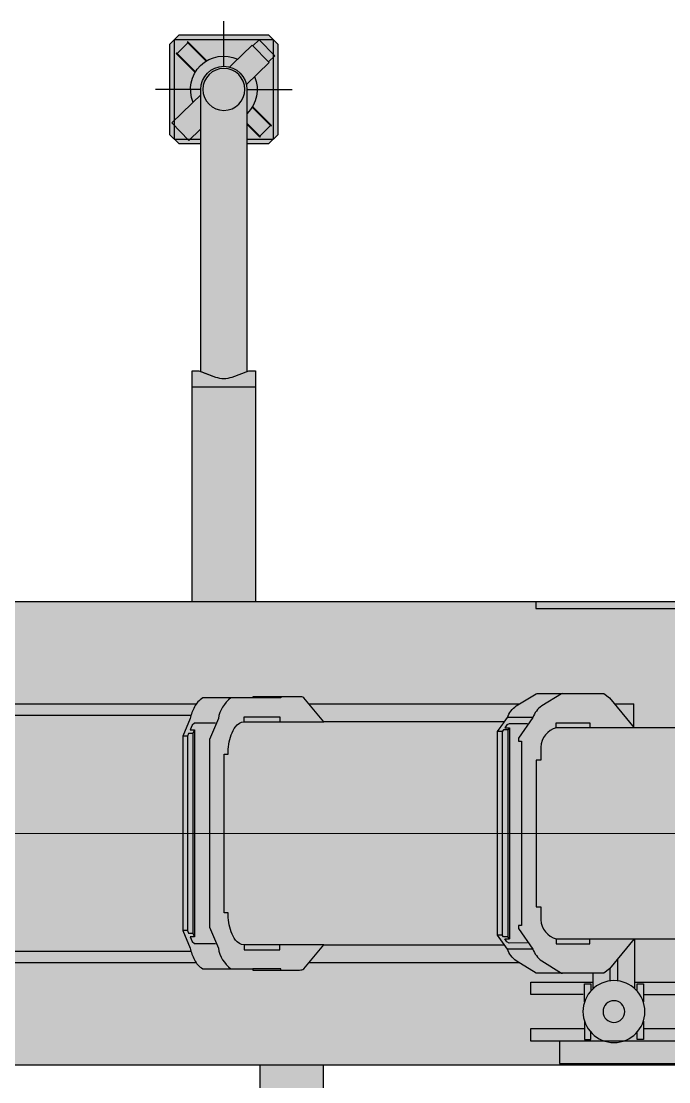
# Model space of a CAD drawing. Header units: millimetres. Extents: x -108948 to -85538, y -3239 to 59095.
# Drawn here: x -97742 to -93564, y 33717 to 40560 of the extents above; entities that cross this region are included whole.
import ezdxf

# ---------------------------------------------------------------- set-up
doc = ezdxf.new("R2010")
doc.units = ezdxf.units.MM
doc.set_wipeout_variables(frame=1)
doc.layers.add('PDF_Geometry', color=250, linetype='Continuous')
doc.layers.add('Техника. Кран Liebherr LTM 1500-8.1. Стрела 84 м', color=250, linetype='Continuous')
doc.layers.add('Техника. Кран Liebherr LTM 1500-8.1. Штрих', color=7, linetype='Continuous', lineweight=15, true_color=0xffdf7f)

# ---------------------------------------------------------------- blocks, each defined once
blk = doc.blocks.new('Liebherr LTM 1500-8.1-20230312.101339')
at = {"color": 0, "linetype": 'ByBlock', "lineweight": -2, "ltscale": 10, "transparency": 16777216}
blk.add_wipeout([(5006.017151839835, 1494.4803919783535), (5006.017151839886, 1489.4803919782626), (4976.0171518398565, 1489.480391978277), (4956.0171518399675, 1469.480391978177), (4956.017151840826, 1314.464897247155), (4760.017151841617, 1314.4648972460636), (4760.017151840708, 1476.9749122380363), (4311.9999999999945, 1476.9749122292924), (4311.9999999999945, 1495.0000000011423), (-11070.62886409805, 1495.0000000011423), (-11072.60886409806, 1497.9793632895962), (-11106.62886409805, 1497.9793632895962), (-11152.752795803894, 1453.1895415439922), (-11152.91114656473, 1234.9999984393453), (-11127.628864468636, 1234.9999984748356), (-11127.62886409818, 971.066000001003), (-11224.736054108049, 971.066000001003), (-11224.736054108049, 1486.3492232574736), (-11229.52896151536, 1490.9494345154471), (-12475.344037824947, 1490.9840791331007), (-12478.0412116413, 1490.2267426924009), (-12703.096294321616, 1350.7307131397538), (-12705.984695486004, 1351.1684162318052), (-12705.98466846063, 1396.1732401310674), (-12978.536648061083, 1396.1732355896293), (-13030, 1354.2506585285082), (-13030, 966.4485912735036), (-13004.279767660191, 841.0000000009804), (-12944.862797692229, 602.2838712326538), (-12944.862797692229, -602.2838712326557), (-13004.279767660191, -841.0000000009823), (-13030, -966.4485912735036), (-13030, -1354.2506585285082), (-12978.536648061083, -1396.173235589633), (-12705.98466846063, -1396.1732401310637), (-12705.984695486004, -1351.1684162318052), (-12703.096294321616, -1350.7307131397556), (-12478.0412116413, -1490.2267426924009), (-12475.344037824947, -1490.9840791331007), (-11229.52896151536, -1490.9494345154435), (-11224.736054108049, -1486.34922325747), (-11224.736054108049, -971.066000001003), (-11127.62886409818, -971.066000001003), (-11127.628864468636, -1234.9999984748356), (-11152.91114656473, -1234.9999984393417), (-11152.752795803894, -1453.1895415439958), (-11106.62886409805, -1497.9793632895962), (-11072.60886409806, -1497.9793632895962), (-11070.62886409805, -1495.0000000011423), (4311.9999999999945, -1495.0000000011423), (4311.9999999999945, -1476.9749122292924), (4760.017151840708, -1476.97491223804), (4760.017151841617, -1314.4648972460654), (4956.017151840826, -1314.4648972471568), (4956.0171518399675, -1469.480391978177), (4976.0171518398565, -1489.480391978279), (5006.017151839886, -1489.4803919782662), (5006.017151839835, -1494.4803919783499), (5110, -1494.4803919789174), (5110, 1494.480391978921)], dxfattribs=at)
at = {"layer": 'Техника. Кран Liebherr LTM 1500-8.1. Штрих', "ltscale": 10, "transparency": 16777216}
h = blk.add_hatch(color=256, dxfattribs=at)
h.dxf.hatch_style = 1
h.paths.add_polyline_path([(5110, 1494.480391978919), (5006.017151839835, 1494.480391978352), (5006.017151839886, 1489.480391978264), (4976.017151839857, 1489.480391978279), (4956.017151839966, 1469.480391978177), (4956.017151840824, 1314.464897247155), (4760.017151841617, 1314.464897246064), (4760.017151840708, 1476.974912238038), (4311.999999999993, 1476.974912229292), (4311.999999999993, 1495.000000001142), (-11070.62886409805, 1495.000000001142), (-11072.60886409806, 1497.979363289596), (-11106.62886409805, 1497.979363289596), (-11152.75279580389, 1453.189541543994), (-11152.91114656473, 1234.999998439343), (-11127.62886446864, 1234.999998474836), (-11127.62886409818, 971.066000001003), (-11224.73605410805, 971.066000001003), (-11224.73605410805, 1486.349223257472), (-11229.52896151536, 1490.949434515445), (-12475.34403782495, 1490.984079133101), (-12478.0412116413, 1490.226742692401), (-12703.09629432162, 1350.730713139754), (-12705.984695486, 1351.168416231805), (-12705.98466846063, 1396.173240131066), (-12978.53664806108, 1396.173235589631), (-13030, 1354.250658528508), (-13030, 966.4485912735036), (-13004.27976766019, 841.0000000009823), (-12944.86279769223, 602.2838712326557), (-12944.86279769223, -602.2838712326557), (-13004.27976766019, -841.0000000009823), (-13030, -966.4485912735036), (-13030, -1354.250658528508), (-12978.53664806108, -1396.173235589631), (-12705.98466846063, -1396.173240131066), (-12705.984695486, -1351.168416231805), (-12703.09629432162, -1350.730713139754), (-12478.0412116413, -1490.226742692401), (-12475.34403782495, -1490.984079133101), (-11229.52896151536, -1490.949434515445), (-11224.73605410805, -1486.349223257472), (-11224.73605410805, -971.066000001003), (-11127.62886409818, -971.066000001003), (-11127.62886446864, -1234.999998474836), (-11152.91114656473, -1234.999998439343), (-11152.75279580389, -1453.189541543994), (-11106.62886409805, -1497.979363289596), (-11072.60886409806, -1497.979363289596), (-11070.62886409805, -1495.000000001142), (4311.999999999993, -1495.000000001142), (4311.999999999993, -1476.974912229292), (4760.017151840708, -1476.974912238038), (4760.017151841617, -1314.464897246064), (4956.017151840824, -1314.464897247155), (4956.017151839966, -1469.480391978177), (4976.017151839857, -1489.480391978279), (5006.017151839886, -1489.480391978264), (5006.017151839835, -1494.480391978352), (5110, -1494.480391978919)])
edge = h.paths.add_edge_path(flags=16)
edge.add_arc((-12626.75627295842, -1192.700079929667), 98.15730825797888, -22.939269541340025, 1.3856877699225265, ccw=False)
edge.add_arc((-12564.3965881778, -1221.911310893866), 29.45851270476807, 285.5315552024314, 342.116710547138, ccw=False)
edge.add_arc((-12427.95100752257, -3727.004670487554), 2480.044823547976, 92.9713596190193, 99.3602965063323)
edge.add_arc((-12823.89576210038, -1263.128166957028), 18.41246310852961, 182.211419473266, 246.2506463144509, ccw=False)
edge.add_line((-12842.29451244579, -1263.838648096986), (-12842.29451244579, 1263.838648096986))
edge.add_arc((-12823.89576210038, 1263.128166957028), 18.41246310852953, 113.7493536855491, 177.788580526734, ccw=False)
edge.add_arc((-12427.95100752257, 3727.004670487554), 2480.044823547976, 260.6397034936676, 267.0286403809807)
edge.add_arc((-12564.3965881778, 1221.911310893866), 29.45851270476824, 17.883289452862016, 74.46844479756862, ccw=False)
edge.add_arc((-12626.75627295842, 1192.700079929667), 98.15730825797885, -1.3856877699225265, 22.939269541340025, ccw=False)
edge.add_line((-12528.62766966263, 1190.326395100281), (-12528.62766966263, -1190.326395100281))
at = {"color": 0, "linetype": 'ByBlock', "lineweight": -2, "ltscale": 10, "transparency": 16777216}
for p, q in [((-8127.528213691752, 674.5005260713951), (-8127.528213692567, 834.9999999969368)), ((-2623.14806220551, 834.9999999969368), (-8127.528213692567, 834.9999999969368)), ((-10085.49999600358, 674.5005260713879), (-7677.574294715494, 674.5005260713879)), ((-7677.574294715509, 674.5005260713879), (-7589.023816491273, 674.5005260713951)), ((-7677.574294715509, 674.5005260713879), (-7677.574294715509, -555.4994739286194)), ((-7589.023816488014, -555.4994739286194), (-7589.023816491273, 674.5005260713951)), ((-7677.574294715509, -555.4994739286194), (-10051.4999959972, -555.4994739286194)), ((-7589.023816488014, -555.4994739286194), (-7677.574294715494, -555.4994739286194)), ((-7865.200000000026, -835.0000000030632), (-2623.148062196982, -835.0000000030632))]:
    blk.add_line(p, q, dxfattribs=at)
for points in [[(-11070.62886409805, -1495.000000001142), (4311.999999999993, -1495.000000001142), (4311.999999999993, -1476.974912229292), (4760.017151840708, -1476.974912238038), (4760.017151841617, -1314.464897246064), (4956.017151840824, -1314.464897247155), (4956.017151839966, -1469.480391978177), (4976.017151839857, -1489.480391978279), (5006.017151839886, -1489.480391978264), (5006.017151839835, -1494.480391978352), (5110, -1494.480391978919), (5110, 1494.480391978919), (5006.017151839835, 1494.480391978352), (5006.017151839886, 1489.480391978264), (4976.017151839857, 1489.480391978279), (4956.017151839966, 1469.480391978177), (4956.017151840824, 1314.464897247155), (4760.017151841617, 1314.464897246064), (4760.017151840708, 1476.974912238038), (4311.999999999993, 1476.974912229292), (4311.999999999993, 1495.000000001142), (-11070.62886409805, 1495.000000001142)], [(-7496.500000000007, 1495.000000001142), (-7496.500000000007, 1450.000000001244), (-10114.5, 1450.000000001244)], [(-8134.800000000017, -1002.253731010547), (-8134.800000000017, -555.4994739286194)], [(-8025.200000000004, -951.5939517040752), (-8025.200000000004, -555.4994739286194)], [(-7974.800000000017, -951.5939517040752), (-7974.800000000017, -555.4994739286194)], [(-7865.200000000026, -1002.253731010547), (-7865.200000000026, -555.4994739286194)], [(-8134.800000000017, -959.9999999988722), (-8400.00000000003, -959.9999999988722)], [(-8150.000000000029, -1017.712434445748), (-8150.000000000029, -969.9999999989741), (-8190.000000000029, -969.9999999989741), (-8190.000000000029, -1087.550020014991)], [(-7800.94002672987, -1039.999999999076), (-7463.952045420199, -1039.999999999076), (-7463.952045420199, -959.9999999988722), (-7865.200000000026, -959.9999999988722)], [(-7810.000000000029, -1087.550020014991), (-7810.000000000029, -969.9999999989741), (-7850.000000000029, -969.9999999989741), (-7850.000000000029, -1017.712434445748)], [(-8190.000000000029, -1039.999999999076), (-8400.00000000003, -1039.999999999076)], [(-7648.952045420257, -1339.999999999076), (-7648.952045420257, -1484.999999998887), (-10182.89999999999, -1484.999999998887), (-10186.5, -1481.399999998866), (-10186.5, -1124.999999998887), (-11031.5, -1124.999999998887), (-11031.5, -1464.347568177422)], [(-8190.000000000029, -1212.449979982957), (-8190.000000000029, -1329.999999998974), (-8150.000000000029, -1329.999999998974), (-8150.000000000029, -1282.2875655522)], [(-7810.000000000036, -1212.449979982972), (-7810.000000000029, -1329.999999998974), (-7850.000000000029, -1329.999999998974), (-7850.000000000029, -1282.2875655522)], [(-8400.00000000003, -1339.999999999076), (-7463.952045420199, -1339.999999999076), (-7463.952045420199, -1259.999999998872), (-7810.000000000029, -1259.999999998872)], [(-8190.000000000029, -1259.999999998872), (-8400.00000000003, -1259.999999998872)]]:
    blk.add_lwpolyline(points, dxfattribs=at)
for radius in [199.9999999999909, 70.00000000000009]:
    blk.add_circle((-8000.000000000029, -1149.999999998974), radius, dxfattribs=at)
blk = doc.blocks.new('Liebherr LTM 1500-8.1-20230312.115205')
at = {"color": 0, "linetype": 'ByBlock', "lineweight": -2, "ltscale": 10, "transparency": 16777216}
blk.add_wipeout([(171.25531145468653, -250), (171.25531145468653, -250), (168.6573080533965, -250.1127054030253), (166.07882525346815, -250.44997477824472), (163.53923698444748, -251.00927398693193), (161.0576249342945, -251.78640062624072), (161.05762493429393, -251.78640062624072), (53.70781567549409, -290.58753650281096), (53.70781567549409, -290.58753650281096), (27.262827326944148, -297.6260459686255), (-2.823981049004942e-10, -299.995913133911), (-27.262827327500986, -297.62604596852816), (-53.707815676025575, -290.5875365026204), (-53.70781567602569, -290.5875365026204), (-161.05762493429756, -251.78640062624072), (-161.05762493429756, -251.78640062624072), (-163.5392369845149, -251.00927398697195), (-166.07882525358934, -250.44997477829702), (-168.65730805356634, -250.11270540306577), (-171.2553114549038, -250), (-171.2553114549047, -250), (-205, -250), (-205, -2116), (204.9999999999999, -2116), (204.9999999999999, -250)], dxfattribs=at)
at = {"layer": 'Техника. Кран Liebherr LTM 1500-8.1. Штрих', "ltscale": 10, "transparency": 16777216}
h = blk.add_hatch(color=256, dxfattribs=at)
h.dxf.hatch_style = 1
edge = h.paths.add_edge_path()
edge.add_line((205, -250), (171.2553114546899, -250))
edge.add_arc((171.2553114547045, -279.999999997568), 29.99999999756801, 90.00000000002778, 109.8721758204083)
edge.add_line((161.0576249342994, -251.7864006262407), (53.70781567550148, -290.5875365028114))
edge.add_arc((0, -141.9959131318737), 158.0000000020387, 250.1278241808067, 289.87217581899114, ccw=False)
edge.add_line((-53.70781567602535, -290.5875365026204), (-161.0576249342994, -251.7864006262407))
edge.add_arc((-171.2553114555194, -280.0000000022865), 30.00000000228469, 70.12782418119127, 89.99999999883272)
edge.add_line((-171.2553114549082, -250), (-205, -250))
edge.add_line((-205, -250), (-205, -2116))
edge.add_line((-205, -2116), (205, -2116))
edge.add_line((205, -2116), (205, -250))
at = {"color": 0, "linetype": 'ByBlock', "lineweight": -2, "ltscale": 10, "transparency": 16777216}
blk.add_lwpolyline([(205, -250), (171.2553114546899, -250, 0.08692668361371361), (161.0576249342994, -251.7864006262407), (53.70781567550148, -290.5875365028114, -0.1751770484950373), (-53.70781567602535, -290.5875365026204), (-161.0576249342994, -251.7864006262407, 0.08692668360166583), (-171.2553114549082, -250), (-205, -250), (-205, -2116), (205, -2116)], format="xyb", close=True, dxfattribs=at)
blk.add_lwpolyline([(-205, -356), (205, -356)], dxfattribs=at)
blk = doc.blocks.new('Liebherr LTM 1500-8.1-20230312.114413')
at = {"color": 0, "linetype": 'ByBlock', "lineweight": -2, "ltscale": 10, "transparency": 16777216}
blk.add_wipeout([(-290.00000000000006, -350.0000000000002), (-350.00000000000006, -290), (-350, 289.9999999999999), (-290, 350), (290.0000000000073, 350), (350.0000000000073, 289.9999999999999), (350.0000000000072, -290), (290.0000000000072, -350.0000000000002)], dxfattribs=at)
at = {"layer": 'Техника. Кран Liebherr LTM 1500-8.1. Штрих', "ltscale": 10, "true_color": 0xadadad, "transparency": 16777216}
h = blk.add_hatch(color=253, dxfattribs=at)
h.dxf.hatch_style = 1
h.paths.add_polyline_path([(290.0000000000072, -350.0000000000001), (-290.0000000000001, -349.9999999999999), (-350.0000000000001, -289.9999999999999), (-349.9999999999999, 290.0000000000001), (-289.9999999999999, 350.0000000000001), (290.0000000000073, 349.9999999999999), (350.0000000000073, 289.9999999999999), (350.0000000000072, -290.0000000000001)])
at = {"color": 0, "linetype": 'ByBlock', "lineweight": -2, "ltscale": 10, "transparency": 16777216}
for p, q in [((0, 0), (5.388445916248354e-14, 440)), ((-5.388445916248354e-14, -440), (0, 0))]:
    blk.add_line(p, q, dxfattribs=at)
for points in [[(290.0000000000072, -350.0000000000001), (-290.0000000000001, -349.9999999999999), (-350.0000000000001, -289.9999999999999), (-349.9999999999999, 290.0000000000001), (-289.9999999999999, 350.0000000000001), (290.0000000000073, 349.9999999999999), (350.0000000000073, 289.9999999999999), (350.0000000000072, -290.0000000000001)], [(320.0000000000072, -320.0000000000001), (-320.0000000000001, -319.9999999999999), (-319.9999999999999, 320.0000000000001), (320.0000000000073, 319.9999999999999)]]:
    blk.add_lwpolyline(points, close=True, dxfattribs=at)
for points in [[(335.313589379497, -216.7302386917436), (-183.3118364199617, 286.0394539415865), (-187.4881348155832, 281.7314481959802), (-226.9891071401798, 320.0247693024212), (-327.9159163584991, 215.915311609846), (-288.4166573006805, 177.6236513909971), (-292.5929863971251, 173.3157607831963), (226.0343608328257, -329.4557912889431), (335.3135920470959, -216.7302412777936)], [(-187.4881348155832, 281.7314481959802), (-288.4166573006805, 177.6236513909971)], [(109.4150633103127, 185.0765893375501), (232.3422368815882, 308.0047225761627), (235.8777844476354, 304.4692023304705), (232.3024590504429, 300.893876933278), (300.8920818328698, 232.3047841674888), (304.4674072293347, 235.8801095639319), (308.002954795411, 232.3445893182324), (185.0757599462158, 109.4164662211733)], [(113.8139760122213, 182.4044376222482), (232.3024590504429, 300.893876933278)], [(182.4035782624123, 113.815353257225), (300.8920818328698, 232.3047841674888)], [(0, 0), (-440, 5.388445916248354e-14)], [(0, 0), (440, -5.388445916248354e-14)], [(-109.4150633103127, -185.0765893375501), (-232.3422368815882, -308.0047225761627), (-235.8777844476354, -304.4692023304705), (-232.3024590504429, -300.893876933278), (-300.8920818328698, -232.3047841674888), (-304.4674072293347, -235.8801095639319), (-308.002954795411, -232.3445893182324), (-185.0757599462158, -109.4164662211733)], [(-182.4035782624123, -113.815353257225), (-300.8920818328698, -232.3047841674888)], [(-113.8139760122213, -182.4044376222482), (-232.3024590504429, -300.893876933278)]]:
    blk.add_lwpolyline(points, dxfattribs=at)
for start, end in [(337.0987234178443, 114.680007674129), (157.5097751436037, 294.2689563186964)]:
    blk.add_arc((0, 0), 215, start, end, dxfattribs=at)
blk = doc.blocks.new('Liebherr LTM 1500-8.1-20230312.115')
at = {"color": 0, "linetype": 'ByBlock', "lineweight": -2, "ltscale": 10, "transparency": 16777216}
blk.add_wipeout([(-149, 1.8189894035458565e-12), (-149, -2150), (149, -2150), (149, 1.8189894035458565e-12), (149, 1.8189894035458565e-12), (149, 1.8189894035458565e-12), (137.62414307438007, 57.10162207015401), (105.23362089875786, 105.48405108136876), (56.77433878878378, 137.7594804545106), (-0.35416151055710543, 148.99957909210661), (-57.428582740466595, 137.48802814944202), (-105.73388530330692, 104.98259617035319), (-137.8940395252033, 56.446734745438334)], dxfattribs=at)
at = {"layer": 'Техника. Кран Liebherr LTM 1500-8.1. Штрих', "ltscale": 10, "true_color": 0xadadad, "transparency": 16777216}
h = blk.add_hatch(color=253, dxfattribs=at)
h.dxf.hatch_style = 1
edge = h.paths.add_edge_path()
edge.add_line((-149, 0), (-149, -2150))
edge.add_line((-149, -2150), (149, -2150))
edge.add_line((149, -2150), (149, 0))
edge.add_arc((0, -2.481348460037225e-14), 149, 9.54166404439055e-15, 180)
at = {"color": 0, "linetype": 'ByBlock', "lineweight": -2, "ltscale": 10, "transparency": 16777216}
blk.add_lwpolyline([(-149, 0), (-149, 0), (-149, -2150), (149, -2150), (149, 0), (149, 0, 0.9999999999999999)], format="xyb", close=True, dxfattribs=at)
blk.add_circle((0, 0), 135.4545454545454, dxfattribs=at)
blk = doc.blocks.new('Liebherr LTM 1500-8.1-20230312.202802')
at = {"color": 0, "linetype": 'ByBlock', "lineweight": -2, "ltscale": 10, "transparency": 16777216}
blk.add_wipeout([(-29.30221068547695, 472.999999999447), (-29.30221068547695, 557.1053118747732), (-29.30221068547695, 557.1053118747732), (-38.262159146039664, 598.3844603662515), (-59.359701245258066, 634.9787562874626), (-90.59334459907785, 663.4165533091), (-129.00000000000006, 680.999999999447), (-632.6435742971953, 680.9999999996212), (-473.0000000000001, 873.4999999996217), (-435.0000000000001, 902.9999999996212), (-5.49775310404948, 902.9999999995339), (1.0806102522182073, 901.033714017874), (129.49522047807105, 822.5131414306593), (129.49522047807105, 822.5131414306593), (147.8769985128718, 806.9845115994472), (163.74339852570407, 788.8934790477033), (176.74112844554068, 768.6428710300047), (186.5807719638105, 746.6836013793795), (250.13803293425, 656.7149522815303), (250.13803293425, -656.7149522815307), (186.5807719638105, -746.6836013793802), (186.5807719638105, -746.6836013793802), (176.74112844554068, -768.6428710300049), (163.74339852570407, -788.8934790477034), (147.8769985128718, -806.984511599448), (129.49522047807105, -822.5131414306597), (1.0806102522182073, -901.0337140178747), (-5.49775310404948, -902.9999999995343), (-435.0000000000001, -902.9999999996218), (-473.0000000000001, -873.499999999622), (-632.6435742971953, -680.9999999996217), (-129.00000000000006, -680.9999999994473), (-129.00000000000006, -680.9999999994473), (-90.59334459907785, -663.4165533091004), (-59.359701245258066, -634.978756287463), (-38.262159146039664, -598.3844603662517), (-29.30221068547695, -557.1053118747732), (-29.30221068547695, -557.1053118747734), (-29.30221068547695, -472.999999999447), (-1.7053025658242404e-13, -472.999999999447), (-1.7053025658242404e-13, 472.999999999447)], dxfattribs=at)
at = {"layer": 'Техника. Кран Liebherr LTM 1500-8.1. Штрих', "ltscale": 10, "transparency": 16777216}
h = blk.add_hatch(color=256, dxfattribs=at)
h.dxf.hatch_style = 1
edge = h.paths.add_edge_path()
edge.add_line((0, 472.999999999447), (-29.30221068547689, 472.999999999447))
edge.add_line((-29.30221068547689, 472.999999999447), (-29.30221068547689, 557.1053118747732))
edge.add_arc((-166.2033868093789, 549.0018720949797), 137.1407953906217, 3.387493113671672, 74.25962448677687)
edge.add_line((-129, 680.999999999447), (-632.6435742971953, 680.9999999996217))
edge.add_line((-632.6435742971953, 680.9999999996217), (-473, 873.4999999996217))
edge.add_line((-473, 873.4999999996217), (-435, 902.9999999996217))
edge.add_line((-435, 902.9999999996217), (-5.49775310404948, 902.9999999995343))
edge.add_line((-5.49775310404948, 902.9999999995343), (1.080610252218321, 901.0337140178744))
edge.add_line((1.080610252218321, 901.0337140178744), (129.4952204780711, 822.5131414306597))
edge.add_arc((34.91099346208392, 691.9066202678997), 161.2583001598686, 19.857666895878992, 54.088236300900974, ccw=False)
edge.add_line((186.5807719638105, 746.68360137938), (250.1380329342501, 656.7149522815307))
edge.add_line((250.1380329342501, 656.7149522815307), (250.1380329342501, -656.7149522815307))
edge.add_line((250.1380329342501, -656.7149522815307), (186.5807719638105, -746.68360137938))
edge.add_arc((34.91099346208392, -691.9066202678997), 161.2583001598686, 305.91176369909897, 340.142333104121, ccw=False)
edge.add_line((129.4952204780711, -822.5131414306597), (1.080610252218321, -901.0337140178744))
edge.add_line((1.080610252218321, -901.0337140178744), (-5.49775310404948, -902.9999999995343))
edge.add_line((-5.49775310404948, -902.9999999995343), (-435, -902.9999999996217))
edge.add_line((-435, -902.9999999996217), (-473, -873.4999999996217))
edge.add_line((-473, -873.4999999996217), (-632.6435742971953, -680.9999999996217))
edge.add_line((-632.6435742971953, -680.9999999996217), (-129, -680.999999999447))
edge.add_arc((-166.2033868093789, -549.0018720949797), 137.1407953906217, 285.7403755132231, 356.6125068863283)
edge.add_line((-29.30221068547689, -557.1053118747732), (-29.30221068547689, -472.999999999447))
edge.add_line((-29.30221068547689, -472.999999999447), (0, -472.999999999447))
edge.add_line((0, -472.999999999447), (0, 472.999999999447))
at = {"layer": 'PDF_Geometry', "color": 0, "linetype": 'ByBlock', "lineweight": -2, "ltscale": 10, "transparency": 16777216}
blk.add_lwpolyline([(0, 472.999999999447), (-29.30221068547689, 472.999999999447), (-29.30221068547689, 557.1053118747732, 0.3194875324689401), (-129, 680.999999999447), (-632.6435742971953, 680.9999999996217), (-473, 873.4999999996217), (-435, 902.9999999996217), (-5.49775310404948, 902.9999999995343), (1.080610252218321, 901.0337140178744), (129.4952204780711, 822.5131414306597, -0.1504796758863375), (186.5807719638105, 746.68360137938), (250.1380329342501, 656.7149522815307), (250.1380329342501, -656.7149522815307), (186.5807719638105, -746.68360137938, -0.1504796758863375), (129.4952204780711, -822.5131414306597), (1.080610252218321, -901.0337140178744), (-5.49775310404948, -902.9999999995343), (-435, -902.9999999996217), (-473, -873.4999999996217), (-632.6435742971953, -680.9999999996217), (-129, -680.999999999447, 0.3194875324689401), (-29.30221068547689, -557.1053118747732), (-29.30221068547689, -472.999999999447), (0, -472.999999999447)], format="xyb", close=True, dxfattribs=at)
blk.add_lwpolyline([(-169.9083690154075, -902.9999999996217), (-163.3300056591397, -901.0337140178744), (-34.9153954332578, -822.5131414306743, 0.150479675886336), (22.17015605242341, -746.6836013793727), (114.3443791889295, -614.7830671261108), (114.3443791889295, -594.9999999995343), (94.89999999996508, -594.9999999995343), (94.89999999996508, 594.9999999995343), (114.3443791889295, 594.9999999995343), (114.3443791889295, 614.7830671261108), (22.17015605242341, 746.6836013793727, 0.150479675886336), (-34.9153954332578, 822.5131414306743), (-163.3300056591397, 901.0337140178744), (-169.9083690154075, 902.9999999996217)], format="xyb", dxfattribs=at)
for points in [[(-129, 680.999999999447), (-129, 712.9999999996217), (-346.0525887994154, 712.9999999996217), (-346.0525887994154, 680.9999999996289)], [(22.17015605245251, 746.68360137938), (186.5807719638105, 746.68360137938)], [(56.70489534040098, 707.3032505733427), (174.0920501392393, 707.4741517258008), (189.5468633598648, 699.4496317182638), (202.2294606296637, 681.4945308606257), (173.6506223047618, 681.4945308606257), (183.6506223047618, 667.3090495778815), (212.2294606296637, 667.3090495778815), (219.6725098465104, 656.7149522815307), (250.1380329342501, 656.7149522815307)], [(173.6506223047618, -681.4945308606257), (173.6506223047618, 681.4945308606257)], [(183.6506223047618, -667.3090495778815), (183.6506223047618, 667.3090495778815)], [(219.6725098465104, -656.7149522815307), (219.6725098465104, 656.7149522815307)], [(-129, -680.999999999447), (-129, -712.9999999996217), (-346.0525887994154, -712.9999999996217), (-346.0525887994154, -680.9999999996289)], [(56.70489534040098, -707.3032505733427), (174.0920501392393, -707.4741517258008), (189.5468633598648, -699.4496317182638), (202.2294606296637, -681.4945308606257), (173.6506223047618, -681.4945308606257), (183.6506223047618, -667.3090495778815), (212.2294606296637, -667.3090495778815), (219.6725098465104, -656.7149522815307), (250.1380329342501, -656.7149522815307)], [(22.17015605245251, -746.68360137938), (186.5807719638105, -746.68360137938)]]:
    blk.add_lwpolyline(points, dxfattribs=at)
blk = doc.blocks.new('Liebherr LTM 1500-8.1-20250213.211716')
at = {"color": 0, "linetype": 'ByBlock', "lineweight": -2, "ltscale": 10, "transparency": 16777216}
blk.add_wipeout([(5.684341886080802e-14, -511.99999999997794), (-25.31641363209917, -511.99999999997794), (-25.31641363209917, -511.99999999997794), (-26.372486651643214, -543.4585143021543), (-30.14195747769537, -574.7082263330578), (-36.596648386401455, -605.5155367900888), (-45.68830897170113, -635.6501534314957), (-45.68830897170113, -635.6501534314957), (-45.68830897170113, -635.6501534314957), (-51.239837405077935, -649.6385672046019), (-57.87227626991978, -663.1480432321291), (-65.54469541201212, -676.0952117388827), (-74.20974674340675, -688.400173065864), (-74.20974674340675, -688.400173065864), (-74.20974674340675, -688.400173065864), (-84.9883859951837, -700.7310259745959), (-98.20987217347005, -710.3964954828043), (-113.22987440796948, -716.9255482818226), (-129.31641363209923, -719.9999999999784), (-129.31641363209923, -719.9999999999784), (-643.7656069364166, -719.9999999999998), (-513.7813449577371, -875.0360705392667), (-513.7813449577371, -875.0360705392667), (-507.48372151942476, -878.0009922464835), (-500.86955184685576, -880.1697663802216), (-494.0390436859916, -881.5095350039296), (-487.0956824114836, -882), (-487.09568241148384, -882), (-184.38466520525986, -882), (-184.38466520525986, -873.9999999999999), (137.9176954451542, -873.9999999999999), (137.9176954451542, -873.9999999999999), (154.35634187470475, -862.5128430897579), (168.94510806176854, -848.7523281482489), (181.37239369692432, -833.0123649316924), (191.37276536383456, -815.6291420763082), (191.3727653638345, -815.6291420763082), (191.37276536383442, -815.6291420763087), (200.0984365311877, -797.5558488843426), (207.65713097116802, -778.9642539423655), (214.01825084792782, -759.9296166188693), (219.15604614559572, -740.5289897320183), (219.15604614559575, -740.5289897320181), (267.2727739551048, -626.9049291269478), (267.2727739551048, 626.9049291261988), (219.15604614559575, 740.5289897312689), (219.15604614559575, 740.5289897312689), (214.0182508479279, 759.9296166181196), (207.65713097116807, 778.9642539416161), (200.09843653118773, 797.5558488835934), (191.3727653638345, 815.6291420755595), (191.3727653638345, 815.6291420755595), (181.37239369692426, 833.0123649309437), (168.94510806176854, 848.7523281474998), (154.35634187470473, 862.5128430890088), (137.9176954451542, 873.9999999992508), (-184.38466520525986, 873.9999999992508), (-184.38466520525986, 881.9999999992513), (-487.09568241148384, 881.9999999992513), (-487.09568241148384, 881.9999999992513), (-494.0390436859916, 881.5095350031804), (-500.86955184685553, 880.1697663794728), (-507.48372151942465, 878.0009922457341), (-513.7813449577371, 875.0360705385176), (-643.7656069364166, 719.9999999992508), (-129.31641363209923, 719.999999999229), (-129.31641363209923, 719.999999999229), (-113.22987440796948, 716.9255482810734), (-98.20987217347005, 710.3964954820556), (-84.9883859951837, 700.7310259738467), (-74.20974674340675, 688.4001730651146), (-74.20974674340675, 688.4001730651146), (-65.54469541201212, 676.0952117381337), (-57.87227626991961, 663.1480432313804), (-51.239837405077765, 649.6385672038525), (-45.68830897170113, 635.6501534307465), (-45.68830897170113, 635.6501534307465), (-45.68830897170113, 635.6501534307465), (-36.596648386401625, 605.5155367893396), (-30.14195747769537, 574.7082263323089), (-26.372486651643214, 543.4585143014053), (-25.31641363209917, 511.999999999229), (-25.31641363209917, 511.999999999229), (5.684341886080802e-14, 511.999999999229), (5.684341886080802e-14, -7.494236342608929e-10)], dxfattribs=at)
at = {"layer": 'Техника. Кран Liebherr LTM 1500-8.1. Штрих', "ltscale": 10, "transparency": 16777216}
h = blk.add_hatch(color=256, dxfattribs=at)
h.dxf.hatch_style = 1
edge = h.paths.add_edge_path()
edge.add_line((0, 0), (0, -511.9999999999782))
edge.add_line((0, -511.9999999999782), (-25.31641363209928, -511.9999999999782))
edge.add_arc((-389.3568754544545, -515.5260214561413), 364.0575375831999, -19.266298803799202, 0.5549378483515284, ccw=False)
edge.add_arc((-226.393644974071, -572.0301296462437), 191.5774670627144, 322.5960399938101, 340.60461799997074, ccw=False)
edge.add_arc((-135.1149100582553, -646.0381167653603), 74.1888315881534, 274.4827307689386, 325.17979210118716, ccw=False)
edge.add_line((-129.3164136320993, -719.9999999999782), (-643.7656069364166, -720))
edge.add_line((-643.7656069364166, -720), (-513.781344957737, -875.0360705392668))
edge.add_arc((-486.5902218952949, -825.4516101119013), 56.55064888460472, 241.2605202881369, 269.4878725444932)
edge.add_line((-487.0956824114837, -882), (-184.3846652052598, -882))
edge.add_line((-184.3846652052598, -882), (-184.3846652052598, -874))
edge.add_line((-184.3846652052598, -874), (137.9176954451541, -874))
edge.add_arc((67.74708791784445, -756.0768487249834), 137.2216592502152, 300.754917837713, 334.2792043327165)
edge.add_arc((-88.18405981004065, -669.5178864755773), 315.4370262263431, 332.4060396929841, 346.9900802379261)
edge.add_line((219.1560461455956, -740.5289897320181), (267.2727739551046, -626.9049291269475))
edge.add_line((267.2727739551046, -626.9049291269475), (267.2727739551046, 626.9049291261981))
edge.add_line((267.2727739551046, 626.9049291261981), (219.1560461455956, 740.5289897312687))
edge.add_arc((-88.18405981004065, 669.5178864748278), 315.4370262263431, 13.00991976207393, 27.59396030701595)
edge.add_arc((67.74708791784445, 756.076848724234), 137.2216592502152, 25.72079566728357, 59.24508216228698)
edge.add_line((137.9176954451541, 873.9999999992506), (-184.3846652052598, 873.9999999992506))
edge.add_line((-184.3846652052598, 873.9999999992506), (-184.3846652052598, 881.9999999992506))
edge.add_line((-184.3846652052598, 881.9999999992506), (-487.0956824114837, 881.9999999992506))
edge.add_arc((-486.5902218952949, 825.4516101111519), 56.5506488846047, 90.51212745550677, 118.7394797118631)
edge.add_line((-513.781344957737, 875.0360705385174), (-643.7656069364166, 719.9999999992506))
edge.add_line((-643.7656069364166, 719.9999999992506), (-129.3164136320993, 719.9999999992287))
edge.add_arc((-135.1149100582553, 646.0381167646109), 74.18883158815342, 34.82020789881278, 85.51726923106139, ccw=False)
edge.add_arc((-226.393644974071, 572.0301296454943), 191.5774670627143, 19.3953820000292, 37.40396000618989, ccw=False)
edge.add_arc((-389.3568754544545, 515.5260214553919), 364.0575375831999, -0.5549378483515284, 19.266298803799202, ccw=False)
edge.add_line((-25.31641363209928, 511.9999999992287), (0, 511.9999999992287))
edge.add_line((0, 511.9999999992287), (0, -7.494236342608929e-10))
at = {"layer": 'PDF_Geometry', "color": 0, "linetype": 'ByBlock', "lineweight": -2, "ltscale": 10, "transparency": 16777216}
for points in [[(0, 0), (0, -511.9999999999782), (-25.31641363209928, -511.9999999999782, -0.0867027444033626), (-45.68830897170119, -635.6501534314957, -0.07873936737954194), (-74.20974674340687, -688.4001730658638, -0.2248878148409646), (-129.3164136320993, -719.9999999999782), (-643.7656069364166, -720), (-513.781344957737, -875.0360705392668, 0.1237916508705909), (-487.0956824114837, -882), (-184.3846652052598, -882), (-184.3846652052598, -874), (137.9176954451541, -874, 0.1473296028266501), (191.3727653638343, -815.6291420763082, 0.06372091511835377), (219.1560461455956, -740.5289897320181), (267.2727739551046, -626.9049291269475), (267.2727739551046, 626.9049291261981), (219.1560461455956, 740.5289897312687, 0.06372091511835377), (191.3727653638343, 815.6291420755588, 0.1473296028266501), (137.9176954451541, 873.9999999992506), (-184.3846652052598, 873.9999999992506), (-184.3846652052598, 881.9999999992506), (-487.0956824114837, 881.9999999992506, 0.1237916508705909), (-513.781344957737, 875.0360705385174), (-643.7656069364166, 719.9999999992506), (-129.3164136320993, 719.9999999992287, -0.2248878148409646), (-74.20974674340687, 688.4001730651144, -0.07873936737954194), (-45.68830897170119, 635.6501534307463, -0.0867027444033626), (-25.31641363209928, 511.9999999992287), (0, 511.9999999992287), (0, -7.494236342608929e-10)], [(-43.9476393495861, -874, 0.1960200069929521), (37.29071135088452, -740.5289897320181), (94.68358636790072, -605.0000000000073), (94.68358636790072, 604.9999999992579), (37.29071135088452, 740.5289897312687, 0.1960200069929521), (-43.9476393495861, 873.9999999992506)]]:
    blk.add_lwpolyline(points, format="xyb", dxfattribs=at)
for points in [[(-366.25, 881.9999999992506), (-366.25, 873.9999999992506), (-184.3846652052598, 873.9999999992506)], [(-129.3164136320993, 719.9999999992287), (-129.3164136320993, 751.9999999992506), (-359.0037208702997, 751.2900424385443), (-359.0037208702997, 719.9999999992397)], [(56.55576395778917, -711.4026333004877), (191.3840474186291, -711.4026333004877), (206.8388606392546, -698.0443942983911), (219.6742296092561, -667.6346654922381), (191.0953912843834, -667.6346654922381), (201.0953912843834, -644.0204120345006), (229.6742296092561, -644.0204120345006), (236.9645071259292, -626.9049291269475), (236.9645071259292, 626.9049291261981), (229.6742296092561, 644.0204120337512), (201.0953912843834, 644.0204120337512), (191.0953912843834, 667.6346654914887), (219.6742296092561, 667.6346654914887), (206.8388606392546, 698.0443942976417), (191.3840474186291, 711.4026332997382), (56.55576395778917, 711.4026332997382)], [(191.0953912843834, -667.6346654922381), (191.0953912843834, 667.6346654914887)], [(201.0953912843834, -644.0204120345006), (201.0953912843834, 644.0204120337512)], [(236.9645071259292, 626.9049291261981), (267.2727739551046, 626.9049291261981)], [(236.9645071259292, -626.9049291269475), (267.2727739551046, -626.9049291269475)], [(-129.3164136320993, -719.9999999999782), (-129.3164136320993, -752), (-359.0037208702997, -751.2900424392938), (-359.0037208702997, -719.9999999999891)], [(-366.25, -882), (-366.25, -874), (-184.3846652052598, -874)]]:
    blk.add_lwpolyline(points, dxfattribs=at)
blk = doc.blocks.new('*U47')
at = {"color": 0, "linetype": 'ByBlock', "lineweight": -2, "ltscale": 10, "transparency": 16777216}
blk.add_blockref('Liebherr LTM 1500-8.1-20230312.115205', (-5920, 3235), dxfattribs=at)
at = {"color": 0, "linetype": 'ByBlock', "lineweight": -2, "ltscale": 10, "transparency": 16777216, "xscale": -1, "rotation": 180}
blk.add_blockref('Liebherr LTM 1500-8.1-20230312.114413', (-5483, -4800), dxfattribs=at)
blk.add_blockref('Liebherr LTM 1500-8.1-20230312.115', (-5483, -4800), dxfattribs=at)
blk.add_blockref('Liebherr LTM 1500-8.1-20230312.115205', (-5483, -3235), dxfattribs=at)
blk.add_blockref('Liebherr LTM 1500-8.1-20230312.101339', (0, 0), dxfattribs=at)
at = {"color": 0, "linetype": 'ByBlock', "lineweight": -2, "ltscale": 10, "transparency": 16777216}
blk.add_wipeout([(-15762.99999999939, 569), (-15762.99999999939, -568.9999999999964), (3.637978807091713e-12, -568.9999999999964), (3.637978807091713e-12, 569)], dxfattribs=at)
at = {"layer": 'Техника. Кран Liebherr LTM 1500-8.1. Штрих', "ltscale": 10, "true_color": 0xadadad, "transparency": 16777216}
h = blk.add_hatch(color=253, dxfattribs=at)
h.dxf.hatch_style = 1
h.paths.add_polyline_path([(-15762.99999999939, 569), (-15762.99999999939, -569), (0, -569), (0, 569)])
at = {"color": 0, "linetype": 'ByBlock', "lineweight": -2, "ltscale": 10, "transparency": 16777216}
blk.add_lwpolyline([(-15762.99999999939, 569), (-15762.99999999939, -569), (0, -569), (0, 569)], close=True, dxfattribs=at)
blk.add_wipeout([(-13540.95766775276, 604.9999999999927), (-13540.95766775276, -605.0000000000073), (0, -605.0000000000073), (0, 604.9999999999927)], dxfattribs=at)
at = {"layer": 'Техника. Кран Liebherr LTM 1500-8.1. Штрих', "ltscale": 10, "true_color": 0xadadad, "transparency": 16777216}
h = blk.add_hatch(color=253, dxfattribs=at)
h.dxf.hatch_style = 1
h.paths.add_polyline_path([(-13540.95766775276, 604.9999999999998), (-13540.95766775276, -605.0000000000002), (0, -605), (0, 605)])
at = {"color": 0, "linetype": 'ByBlock', "lineweight": -2, "ltscale": 10, "transparency": 16777216}
blk.add_lwpolyline([(-13540.95766775276, 604.9999999999998), (-13540.95766775276, -605.0000000000002), (0, -605), (0, 605)], close=True, dxfattribs=at)
blk.add_wipeout([(-11526.91538886617, 642.4999994511127), (-11526.91538886617, -642.5000005488891), (-2.7284841053187847e-12, -642.5000005488928), (0, 642.49999945112)], dxfattribs=at)
at = {"layer": 'Техника. Кран Liebherr LTM 1500-8.1. Штрих', "ltscale": 10, "true_color": 0xadadad, "transparency": 16777216}
h = blk.add_hatch(color=253, dxfattribs=at)
h.dxf.hatch_style = 1
h.paths.add_polyline_path([(-11526.91538886617, 642.4999994511111), (-11526.91538886617, -642.5000005488889), (3.637978807091713e-12, -642.500000548891), (3.637978807091713e-12, 642.4999994511163)])
at = {"color": 0, "linetype": 'ByBlock', "lineweight": -2, "ltscale": 10, "transparency": 16777216}
blk.add_lwpolyline([(-11526.91538886617, 642.4999994511111), (-11526.91538886617, -642.5000005488889), (3.637978807091713e-12, -642.500000548891), (3.637978807091713e-12, 642.4999994511163)], close=True, dxfattribs=at)
blk.add_wipeout([(-9512.87310997957, 680.9999999999964), (-9512.87310997957, -681.0000000000036), (-5.4569682106375694e-12, -681.0000000000036), (-5.4569682106375694e-12, 680.9999999999964)], dxfattribs=at)
at = {"layer": 'Техника. Кран Liebherr LTM 1500-8.1. Штрих', "ltscale": 10, "true_color": 0xadadad, "transparency": 16777216}
h = blk.add_hatch(color=253, dxfattribs=at)
h.dxf.hatch_style = 1
h.paths.add_polyline_path([(-9512.87310997957, 681), (-9512.87310997957, -681), (0, -681), (0, 681)])
at = {"color": 0, "linetype": 'ByBlock', "lineweight": -2, "ltscale": 10, "transparency": 16777216}
blk.add_lwpolyline([(-9512.87310997957, 681), (-9512.87310997957, -681), (0, -681), (0, 681)], close=True, dxfattribs=at)
blk.add_wipeout([(-7498.830831092972, 719.9999999999982), (-7498.830831092972, -719.9999999999982), (2.7284841053187847e-12, -720), (2.7284841053187847e-12, 719.9999999999982)], dxfattribs=at)
at = {"layer": 'Техника. Кран Liebherr LTM 1500-8.1. Штрих', "ltscale": 10, "true_color": 0xadadad, "transparency": 16777216}
h = blk.add_hatch(color=253, dxfattribs=at)
h.dxf.hatch_style = 1
h.paths.add_polyline_path([(-7498.830831092971, 720.0000000000018), (-7498.830831092971, -719.9999999999982), (0, -720), (0, 720)])
at = {"color": 0, "linetype": 'ByBlock', "lineweight": -2, "ltscale": 10, "transparency": 16777216}
blk.add_lwpolyline([(-7498.830831092971, 720.0000000000018), (-7498.830831092971, -719.9999999999982), (0, -720), (0, 720)], close=True, dxfattribs=at)
blk.add_blockref('Liebherr LTM 1500-8.1-20230312.202802', (-7498.830831092971, 1.818989403545856e-12), dxfattribs=at)
blk.add_wipeout([(-5484.788552206375, 759.9999999999982), (-5484.788552206375, -759.9999999999991), (-2.2737367544323206e-12, -760.0000000000009), (-2.2737367544323206e-12, 759.9999999999982)], dxfattribs=at)
at = {"layer": 'Техника. Кран Liebherr LTM 1500-8.1. Штрих', "ltscale": 10, "true_color": 0xadadad, "transparency": 16777216}
h = blk.add_hatch(color=253, dxfattribs=at)
h.dxf.hatch_style = 1
h.paths.add_polyline_path([(-5484.788552206373, 760.0000000000018), (-5484.788552206373, -759.9999999999982), (-5.456968210637569e-12, -760), (-5.456968210637569e-12, 760)])
at = {"color": 0, "linetype": 'ByBlock', "lineweight": -2, "ltscale": 10, "transparency": 16777216}
blk.add_lwpolyline([(-5484.788552206373, 760.0000000000018), (-5484.788552206373, -759.9999999999982), (-5.456968210637569e-12, -760), (-5.456968210637569e-12, 760)], close=True, dxfattribs=at)
blk.add_blockref('Liebherr LTM 1500-8.1-20250213.211716', (-5484.788552206373, 1.818989403545856e-12), dxfattribs=at)
at = {"color": 0, "linetype": 'ByBlock', "lineweight": 5, "ltscale": 10, "transparency": 16777216}
blk.add_lwpolyline([(0, 0), (-16055, 0)], dxfattribs=at)

msp = doc.modelspace()

# ---------------------------------------------------------------- block references
at = {"layer": 'Техника. Кран Liebherr LTM 1500-8.1. Стрела 84 м', "transparency": 33554687, "rotation": 180}
msp.add_blockref('*U47', (-101917.7027454496, 35319.55320584646), dxfattribs=at)

doc.saveas('drawing.dxf')
